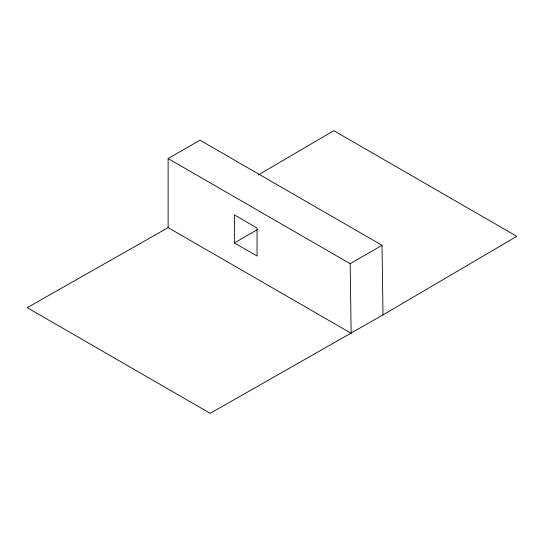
<?xml version="1.0" encoding="UTF-8"?>
<svg xmlns="http://www.w3.org/2000/svg" width="544" height="544" viewBox="0 0 544 544"><rect width="100%" height="100%" fill="white"/><g stroke="black" fill="none" stroke-linecap="round" stroke-linejoin="round"><path stroke-width="0.82" d="M258.475 174.882L333.785 130.669L516.8 236.327L383.003 314.894L210.215 413.331L27.2 307.673L168.123 227.623L351.145 333.288L350.173 263.69L168.123 158.583L168.123 227.623M168.123 158.583L199.981 140.189L382.031 245.296L383.003 314.894M234.382 242.916L257.047 256.006L257.047 228.011L234.382 214.928L234.382 242.916L257.55 229.541M350.173 263.69L382.031 245.296"/></g></svg>
